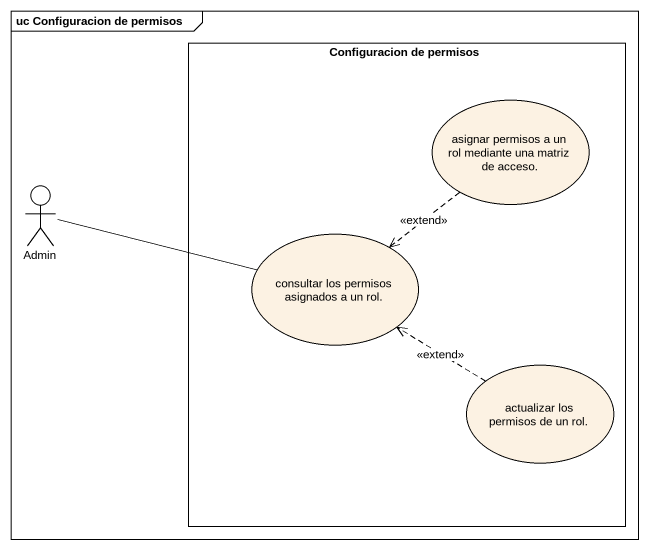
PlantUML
@startuml
mainframe uc Configuracion de permisos
rectangle "Configuracion de permisos" as Configuracion_de_permisos {
  usecase "asignar permisos a un rol mediante una matriz de acceso." as asignar_permisos_a_un_rol
  usecase "consultar los permisos asignados a un rol." as consultar_los_permisos
  usecase "actualizar los permisos de un rol." as actualizar_los_permisos_de
}
actor Admin
asignar_permisos_a_un_rol ..> consultar_los_permisos : <<extend>>
Admin -right- consultar_los_permisos
actualizar_los_permisos_de .up.> consultar_los_permisos : <<extend>>
@enduml
